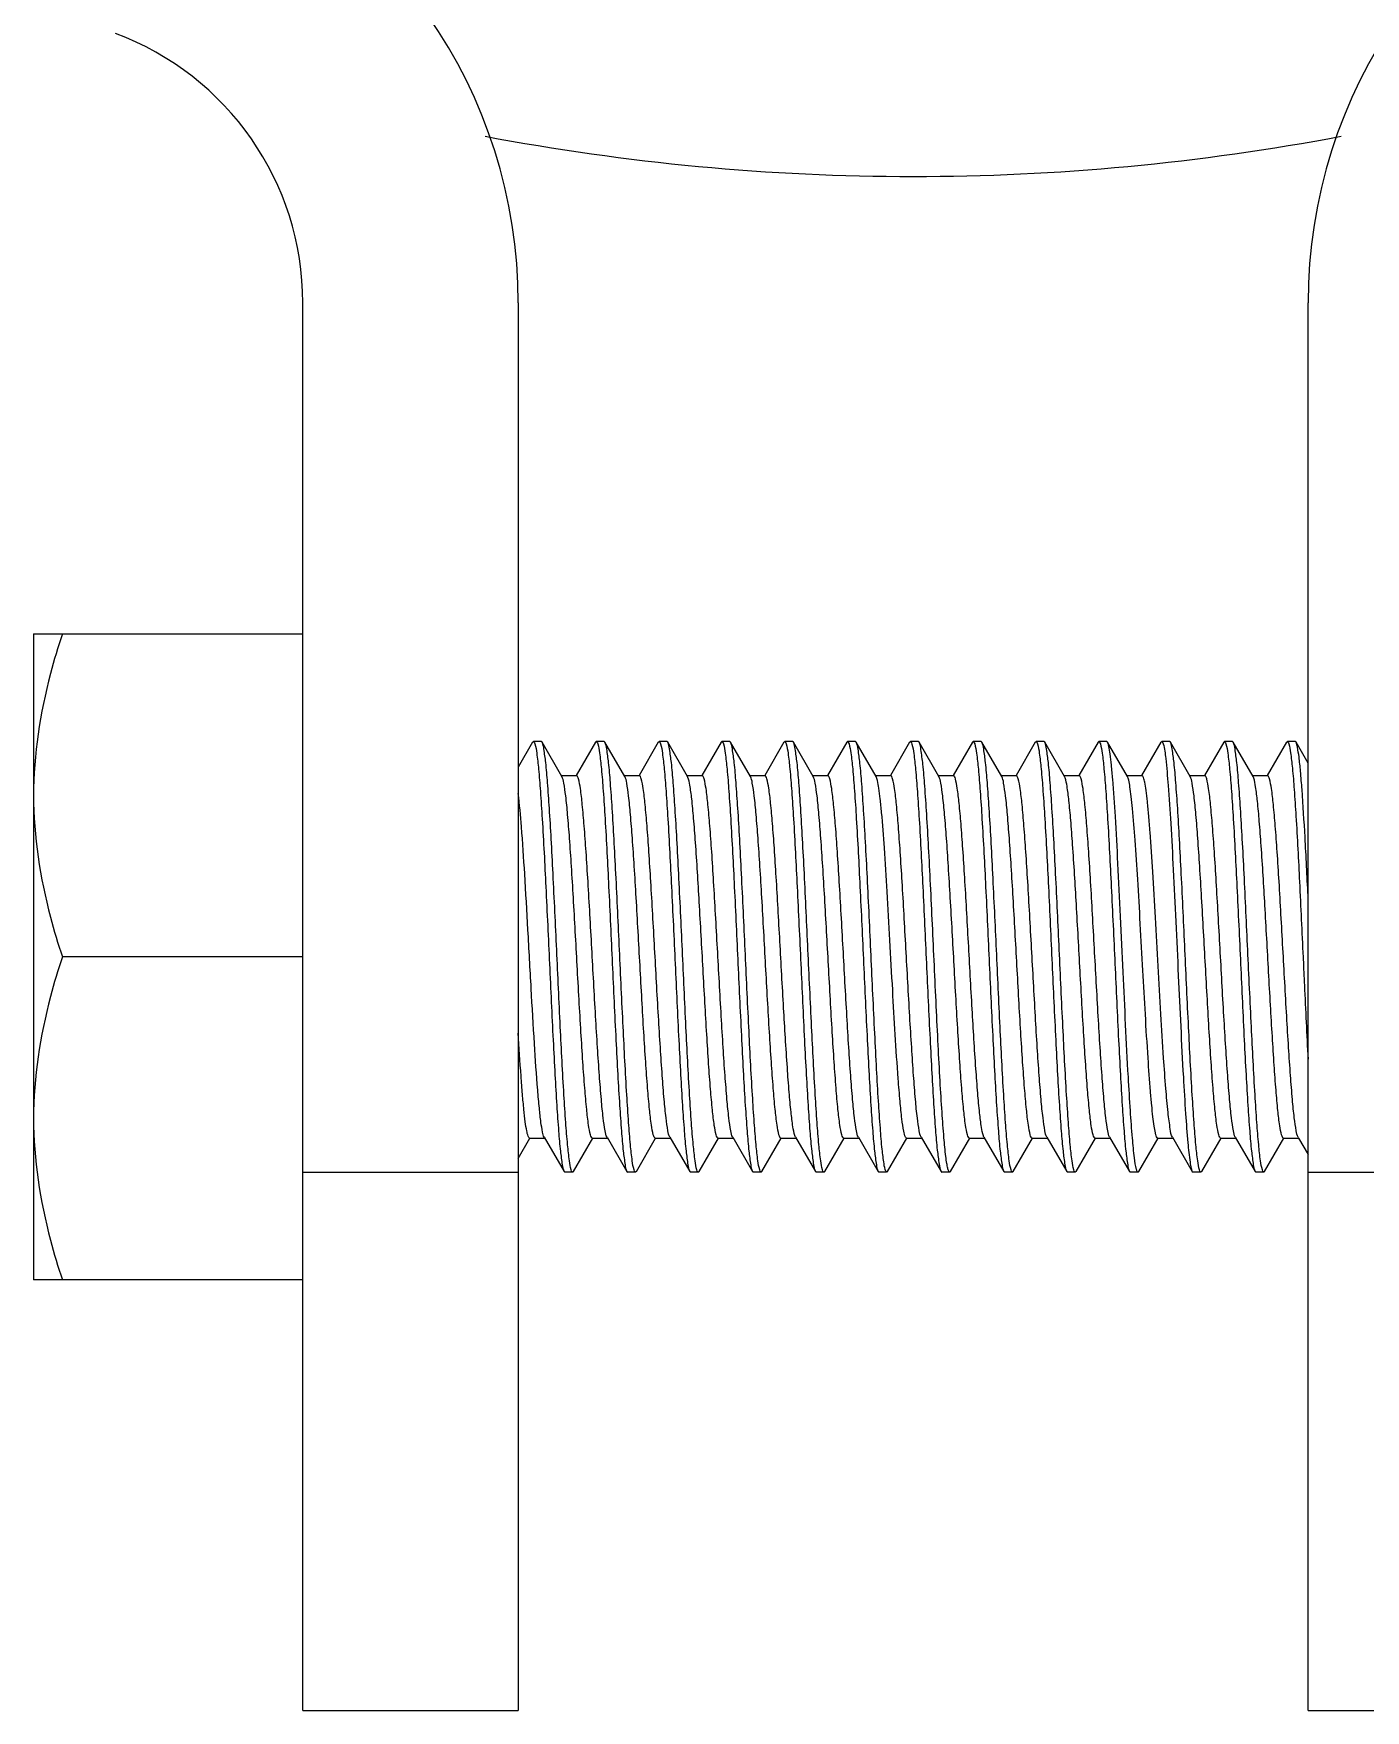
# Model space of a CAD drawing. Extents: x 4995099 to 5303443, y 4627657 to 4889583.
# Drawn here: x 5021117 to 5021656, y 4729378 to 4730057 of the extents above; entities that cross this region are included whole.
import ezdxf

# ---------------------------------------------------------------- set-up
doc = ezdxf.new("R2010")
doc.units = 0
doc.header["$LTSCALE"] = 1000
doc.header["$MEASUREMENT"] = 0
doc.layers.get('0').update_dxf_attribs({"color": 4, "linetype": 'CONTINUOUS'})

msp = doc.modelspace()

# ---------------------------------------------------------------- linework, layer by layer
at = {"linetype": 'Continuous'}
for p, q in [((5021226.28, 4729378.32), (5021226.28, 4729947.94)), ((5021313.4, 4729947.94), (5021313.4, 4729378.32)), ((5021632.84, 4729378.32), (5021632.84, 4729947.94)), ((5021117.38, 4729813.92), (5021226.28, 4729813.92)), ((5021117.38, 4729813.92), (5021117.38, 4729552.56)), ((5021319.23, 4729770.08), (5021313.4, 4729760.01)), ((5021319.23, 4729770.08), (5021319.56, 4729770.36)), ((5021322.74, 4729770.36), (5021319.56, 4729770.36)), ((5021322.74, 4729770.36), (5021319.56, 4729770.36)), ((5021319.56, 4729770.36), (5021319.61, 4729770.36)), ((5021323.06, 4729770.08), (5021322.74, 4729770.36)), ((5021331.08, 4729756.24), (5021323.06, 4729770.08)), ((5021344.64, 4729770.08), (5021336.86, 4729756.65)), ((5021344.64, 4729770.08), (5021344.97, 4729770.36)), ((5021348.15, 4729770.36), (5021344.97, 4729770.36)), ((5021348.15, 4729770.36), (5021344.97, 4729770.36)), ((5021344.97, 4729770.36), (5021345.02, 4729770.36)), ((5021348.47, 4729770.08), (5021348.15, 4729770.36)), ((5021356.49, 4729756.24), (5021348.47, 4729770.08)), ((5021370.05, 4729770.08), (5021362.27, 4729756.65)), ((5021370.05, 4729770.08), (5021370.38, 4729770.36)), ((5021373.56, 4729770.36), (5021370.38, 4729770.36)), ((5021373.56, 4729770.36), (5021370.38, 4729770.36)), ((5021370.38, 4729770.36), (5021370.43, 4729770.36)), ((5021373.88, 4729770.08), (5021373.56, 4729770.36)), ((5021381.9, 4729756.24), (5021373.88, 4729770.08)), ((5021395.46, 4729770.08), (5021387.68, 4729756.65)), ((5021395.46, 4729770.08), (5021395.79, 4729770.36)), ((5021398.97, 4729770.36), (5021395.79, 4729770.36)), ((5021398.97, 4729770.36), (5021395.79, 4729770.36)), ((5021395.79, 4729770.36), (5021395.84, 4729770.36)), ((5021399.29, 4729770.08), (5021398.97, 4729770.36)), ((5021407.31, 4729756.24), (5021399.29, 4729770.08)), ((5021420.87, 4729770.08), (5021413.09, 4729756.65)), ((5021420.87, 4729770.08), (5021421.2, 4729770.36)), ((5021424.38, 4729770.36), (5021421.2, 4729770.36)), ((5021424.38, 4729770.36), (5021421.2, 4729770.36)), ((5021421.2, 4729770.36), (5021421.25, 4729770.36)), ((5021424.7, 4729770.08), (5021424.38, 4729770.36)), ((5021432.72, 4729756.24), (5021424.7, 4729770.08)), ((5021446.28, 4729770.08), (5021438.5, 4729756.65)), ((5021446.28, 4729770.08), (5021446.61, 4729770.36)), ((5021449.79, 4729770.36), (5021446.61, 4729770.36)), ((5021449.79, 4729770.36), (5021446.61, 4729770.36)), ((5021446.61, 4729770.36), (5021446.66, 4729770.36)), ((5021450.11, 4729770.08), (5021449.79, 4729770.36)), ((5021458.13, 4729756.24), (5021450.11, 4729770.08)), ((5021471.69, 4729770.08), (5021463.91, 4729756.65)), ((5021471.69, 4729770.08), (5021472.02, 4729770.36)), ((5021475.2, 4729770.36), (5021472.02, 4729770.36)), ((5021475.2, 4729770.36), (5021472.02, 4729770.36)), ((5021472.02, 4729770.36), (5021472.07, 4729770.36)), ((5021475.52, 4729770.08), (5021475.2, 4729770.36)), ((5021483.54, 4729756.24), (5021475.52, 4729770.08)), ((5021497.1, 4729770.08), (5021489.32, 4729756.65)), ((5021497.1, 4729770.08), (5021497.43, 4729770.36)), ((5021500.61, 4729770.36), (5021497.43, 4729770.36)), ((5021500.61, 4729770.36), (5021497.43, 4729770.36)), ((5021497.43, 4729770.36), (5021497.48, 4729770.36)), ((5021500.93, 4729770.08), (5021500.61, 4729770.36)), ((5021508.95, 4729756.24), (5021500.93, 4729770.08)), ((5021522.51, 4729770.08), (5021514.73, 4729756.65)), ((5021522.51, 4729770.08), (5021522.84, 4729770.36)), ((5021526.02, 4729770.36), (5021522.84, 4729770.36)), ((5021526.02, 4729770.36), (5021522.84, 4729770.36)), ((5021522.84, 4729770.36), (5021522.89, 4729770.36)), ((5021526.34, 4729770.08), (5021526.02, 4729770.36)), ((5021534.36, 4729756.24), (5021526.34, 4729770.08)), ((5021547.92, 4729770.08), (5021540.14, 4729756.65)), ((5021547.92, 4729770.08), (5021548.25, 4729770.36)), ((5021551.43, 4729770.36), (5021548.25, 4729770.36)), ((5021551.43, 4729770.36), (5021548.25, 4729770.36)), ((5021548.25, 4729770.36), (5021548.3, 4729770.36)), ((5021551.75, 4729770.08), (5021551.43, 4729770.36)), ((5021559.77, 4729756.24), (5021551.75, 4729770.08)), ((5021573.33, 4729770.08), (5021565.55, 4729756.65)), ((5021573.33, 4729770.08), (5021573.66, 4729770.36)), ((5021576.84, 4729770.36), (5021573.66, 4729770.36)), ((5021576.84, 4729770.36), (5021573.66, 4729770.36)), ((5021573.66, 4729770.36), (5021573.71, 4729770.36)), ((5021577.16, 4729770.08), (5021576.84, 4729770.36)), ((5021585.18, 4729756.24), (5021577.16, 4729770.08)), ((5021598.74, 4729770.08), (5021590.96, 4729756.65)), ((5021598.74, 4729770.08), (5021599.07, 4729770.36)), ((5021602.25, 4729770.36), (5021599.07, 4729770.36)), ((5021602.25, 4729770.36), (5021599.07, 4729770.36)), ((5021599.07, 4729770.36), (5021599.12, 4729770.36)), ((5021602.57, 4729770.08), (5021602.25, 4729770.36)), ((5021610.59, 4729756.24), (5021602.57, 4729770.08)), ((5021624.15, 4729770.08), (5021616.37, 4729756.65)), ((5021624.15, 4729770.08), (5021624.48, 4729770.36)), ((5021627.66, 4729770.36), (5021624.48, 4729770.36)), ((5021627.66, 4729770.36), (5021624.48, 4729770.36)), ((5021624.48, 4729770.36), (5021624.53, 4729770.36)), ((5021627.98, 4729770.08), (5021627.66, 4729770.36)), ((5021632.84, 4729761.7), (5021627.98, 4729770.08)), ((5021337.01, 4729756.57), (5021330.89, 4729756.57)), ((5021362.42, 4729756.57), (5021356.3, 4729756.57)), ((5021387.83, 4729756.57), (5021381.71, 4729756.57)), ((5021382.06, 4729755.9), (5021381.9, 4729756.24)), ((5021413.24, 4729756.57), (5021407.12, 4729756.57)), ((5021438.65, 4729756.57), (5021432.53, 4729756.57)), ((5021464.06, 4729756.57), (5021457.94, 4729756.57)), ((5021489.47, 4729756.57), (5021483.35, 4729756.57)), ((5021514.88, 4729756.57), (5021508.76, 4729756.57)), ((5021540.29, 4729756.57), (5021534.17, 4729756.57)), ((5021534.61, 4729755.68), (5021534.36, 4729756.24)), ((5021565.7, 4729756.57), (5021559.58, 4729756.57)), ((5021591.11, 4729756.57), (5021584.99, 4729756.57)), ((5021616.52, 4729756.57), (5021610.4, 4729756.57)), ((5021226.28, 4729683.24), (5021129.05, 4729683.24)), ((5021630.84, 4729683.15), (5021630.88, 4729682.24)), ((5021313.4, 4729601.65), (5021318.14, 4729609.83)), ((5021317.99, 4729609.92), (5021324.11, 4729609.92)), ((5021323.91, 4729610.25), (5021331.94, 4729596.4)), ((5021335.76, 4729596.4), (5021343.55, 4729609.83)), ((5021343.4, 4729609.92), (5021349.52, 4729609.92)), ((5021349.32, 4729610.25), (5021357.35, 4729596.4)), ((5021361.17, 4729596.4), (5021368.96, 4729609.83)), ((5021368.81, 4729609.92), (5021374.93, 4729609.92)), ((5021374.73, 4729610.25), (5021382.76, 4729596.4)), ((5021386.58, 4729596.4), (5021394.37, 4729609.83)), ((5021394.22, 4729609.92), (5021400.34, 4729609.92)), ((5021400.14, 4729610.25), (5021408.17, 4729596.4)), ((5021411.99, 4729596.4), (5021419.78, 4729609.83)), ((5021419.63, 4729609.92), (5021425.75, 4729609.92)), ((5021425.55, 4729610.25), (5021433.58, 4729596.4)), ((5021437.4, 4729596.4), (5021445.19, 4729609.83)), ((5021445.04, 4729609.92), (5021451.16, 4729609.92)), ((5021450.96, 4729610.25), (5021458.99, 4729596.4)), ((5021462.81, 4729596.4), (5021470.6, 4729609.83)), ((5021470.45, 4729609.92), (5021470.07, 4729610.25)), ((5021470.45, 4729609.92), (5021476.57, 4729609.92)), ((5021476.38, 4729610.25), (5021484.4, 4729596.4)), ((5021488.22, 4729596.4), (5021496.01, 4729609.83)), ((5021495.86, 4729609.92), (5021501.98, 4729609.92)), ((5021501.78, 4729610.25), (5021509.81, 4729596.4)), ((5021513.63, 4729596.4), (5021521.42, 4729609.83)), ((5021521.27, 4729609.92), (5021527.39, 4729609.92)), ((5021527.19, 4729610.25), (5021535.22, 4729596.4)), ((5021539.04, 4729596.4), (5021546.83, 4729609.83)), ((5021546.68, 4729609.92), (5021552.8, 4729609.92)), ((5021552.6, 4729610.25), (5021560.63, 4729596.4)), ((5021564.45, 4729596.4), (5021572.24, 4729609.83)), ((5021572.09, 4729609.92), (5021578.21, 4729609.92)), ((5021578.01, 4729610.25), (5021586.04, 4729596.4)), ((5021589.86, 4729596.4), (5021597.65, 4729609.83)), ((5021597.5, 4729609.92), (5021603.62, 4729609.92)), ((5021603.42, 4729610.25), (5021611.45, 4729596.4)), ((5021615.27, 4729596.4), (5021623.06, 4729609.83)), ((5021622.91, 4729609.92), (5021629.03, 4729609.92)), ((5021628.83, 4729610.25), (5021629.03, 4729609.92)), ((5021629.03, 4729609.92), (5021632.84, 4729603.35)), ((5021226.28, 4729596.12), (5021313.4, 4729596.12)), ((5021331.94, 4729596.4), (5021332.26, 4729596.12)), ((5021335.44, 4729596.12), (5021332.26, 4729596.12)), ((5021335.44, 4729596.12), (5021332.26, 4729596.12)), ((5021335.44, 4729596.12), (5021335.39, 4729596.13)), ((5021335.76, 4729596.4), (5021335.44, 4729596.12)), ((5021357.35, 4729596.4), (5021357.67, 4729596.12)), ((5021360.85, 4729596.12), (5021357.67, 4729596.12)), ((5021360.85, 4729596.12), (5021357.67, 4729596.12)), ((5021360.85, 4729596.12), (5021360.8, 4729596.13)), ((5021361.17, 4729596.4), (5021360.85, 4729596.12)), ((5021382.76, 4729596.4), (5021383.08, 4729596.12)), ((5021386.26, 4729596.12), (5021383.08, 4729596.12)), ((5021386.26, 4729596.12), (5021383.08, 4729596.12)), ((5021386.26, 4729596.12), (5021386.21, 4729596.13)), ((5021386.58, 4729596.4), (5021386.26, 4729596.12)), ((5021408.17, 4729596.4), (5021408.49, 4729596.12)), ((5021411.67, 4729596.12), (5021408.49, 4729596.12)), ((5021411.67, 4729596.12), (5021408.49, 4729596.12)), ((5021411.67, 4729596.12), (5021411.62, 4729596.13)), ((5021411.99, 4729596.4), (5021411.67, 4729596.12)), ((5021433.58, 4729596.4), (5021433.9, 4729596.12)), ((5021437.08, 4729596.12), (5021433.9, 4729596.12)), ((5021437.08, 4729596.12), (5021433.9, 4729596.12)), ((5021437.08, 4729596.12), (5021437.03, 4729596.13)), ((5021437.4, 4729596.4), (5021437.08, 4729596.12)), ((5021458.99, 4729596.4), (5021459.31, 4729596.12)), ((5021462.11, 4729596.12), (5021459.31, 4729596.12)), ((5021462.11, 4729596.12), (5021459.31, 4729596.12)), ((5021462.3, 4729596.22), (5021462.11, 4729596.51)), ((5021462.81, 4729596.4), (5021462.49, 4729596.12)), ((5021484.34, 4729596.51), (5021484.4, 4729596.4)), ((5021484.4, 4729596.4), (5021484.53, 4729596.22)), ((5021487.9, 4729596.12), (5021484.72, 4729596.12)), ((5021488.22, 4729596.4), (5021487.9, 4729596.12)), ((5021509.81, 4729596.4), (5021510.13, 4729596.12)), ((5021513.31, 4729596.12), (5021510.13, 4729596.12)), ((5021513.31, 4729596.12), (5021510.13, 4729596.12)), ((5021513.31, 4729596.12), (5021513.26, 4729596.13)), ((5021513.63, 4729596.4), (5021513.31, 4729596.12)), ((5021535.22, 4729596.4), (5021535.54, 4729596.12)), ((5021538.72, 4729596.12), (5021535.54, 4729596.12)), ((5021538.72, 4729596.12), (5021535.54, 4729596.12)), ((5021538.72, 4729596.12), (5021538.67, 4729596.13)), ((5021539.04, 4729596.4), (5021538.72, 4729596.12)), ((5021560.63, 4729596.4), (5021560.95, 4729596.12)), ((5021564.13, 4729596.12), (5021560.95, 4729596.12)), ((5021564.13, 4729596.12), (5021560.95, 4729596.12)), ((5021564.45, 4729596.4), (5021564.13, 4729596.12)), ((5021586.04, 4729596.4), (5021586.36, 4729596.12)), ((5021589.54, 4729596.12), (5021586.36, 4729596.12)), ((5021589.54, 4729596.12), (5021586.36, 4729596.12)), ((5021589.54, 4729596.12), (5021589.49, 4729596.13)), ((5021589.86, 4729596.4), (5021589.54, 4729596.12)), ((5021611.45, 4729596.4), (5021611.77, 4729596.12)), ((5021614.95, 4729596.12), (5021611.77, 4729596.12)), ((5021614.95, 4729596.12), (5021611.77, 4729596.12)), ((5021614.95, 4729596.12), (5021614.9, 4729596.13)), ((5021615.27, 4729596.4), (5021614.95, 4729596.12)), ((5021632.84, 4729596.12), (5021719.96, 4729596.12)), ((5021226.28, 4729552.56), (5021117.38, 4729552.56)), ((5021226.28, 4729378.32), (5021313.4, 4729378.32)), ((5021632.84, 4729378.32), (5021719.96, 4729378.32))]:
    msp.add_line(p, q, dxfattribs=at)
for centre, radius, start, end in [((5021110.12, 4729947.94), 203.28, 0, 69.68249), ((5021836.12, 4729947.94), 203.28, 110.31751, 180), ((5021110.12, 4729947.94), 116.16, 0, 69.68249), ((5021473.12, 4730928.33), 929.28, 259.26191, 280.73809)]:
    msp.add_arc(centre, radius, start, end, dxfattribs=at)
for points, knots in [([(5021129.05, 4729813.92), (5021127.28, 4729808.62), (5021120.83, 4729787.42), (5021117.38, 4729765.17), (5021117.38, 4729748.58)], [0, 0, 0, 0, 0.251892, 1, 1, 1, 1]), ([(5021319.61, 4729770.36), (5021319.66, 4729770.34), (5021319.96, 4729770.11), (5021320.05, 4729769.73), (5021320.15, 4729769.44)], [0, 0, 0, 0, 0.146246, 1, 1, 1, 1]), ([(5021320.15, 4729769.44), (5021320.53, 4729768.23), (5021321.03, 4729764.82), (5021321.75, 4729758.44), (5021322.43, 4729749.55), (5021323.46, 4729733.67), (5021324.65, 4729710.37), (5021326.04, 4729680.51), (5021327.22, 4729655.15), (5021328.21, 4729636.06), (5021328.92, 4729623.77), (5021329.66, 4729613.47), (5021330.3, 4729605.42), (5021331.07, 4729600.05), (5021331.47, 4729597.21), (5021331.94, 4729596.4)], [0, 0, 0, 0, 0.021868, 0.059293, 0.111148, 0.175758, 0.334416, 0.514504, 0.692433, 0.773207, 0.844889, 0.905123, 0.951944, 0.983855, 1, 1, 1, 1]), ([(5021334.85, 4729597.05), (5021334.46, 4729598.26), (5021333.96, 4729601.68), (5021333.25, 4729608.06), (5021332.56, 4729616.95), (5021331.53, 4729632.83), (5021330.34, 4729656.14), (5021328.96, 4729685.99), (5021327.78, 4729711.35), (5021326.79, 4729730.43), (5021326.07, 4729742.72), (5021325.34, 4729753.02), (5021324.7, 4729761.06), (5021323.93, 4729766.43), (5021323.53, 4729769.27), (5021323.06, 4729770.08)], [0, 0, 0, 0, 0.021893, 0.059337, 0.111209, 0.175831, 0.334488, 0.514558, 0.692467, 0.773229, 0.8449, 0.905129, 0.951948, 0.983856, 1, 1, 1, 1]), ([(5021345.02, 4729770.36), (5021345.07, 4729770.34), (5021345.36, 4729770.12), (5021345.46, 4729769.75), (5021345.55, 4729769.47)], [0, 0, 0, 0, 0.147522, 1, 1, 1, 1]), ([(5021345.55, 4729769.47), (5021345.94, 4729768.27), (5021346.43, 4729764.88), (5021347.15, 4729758.52), (5021347.84, 4729749.66), (5021348.87, 4729733.79), (5021350.06, 4729710.48), (5021351.44, 4729680.61), (5021352.62, 4729655.22), (5021353.62, 4729636.12), (5021354.33, 4729623.81), (5021355.06, 4729613.5), (5021355.71, 4729605.44), (5021356.48, 4729600.06), (5021356.88, 4729597.21), (5021357.35, 4729596.4)], [0, 0, 0, 0, 0.02168, 0.058952, 0.110694, 0.175227, 0.333837, 0.514005, 0.692077, 0.772934, 0.8447, 0.905011, 0.95189, 0.983838, 1, 1, 1, 1]), ([(5021360.26, 4729597.05), (5021359.88, 4729598.26), (5021359.38, 4729601.67), (5021358.66, 4729608.05), (5021357.98, 4729616.93), (5021356.95, 4729632.82), (5021355.76, 4729656.12), (5021354.37, 4729685.98), (5021353.19, 4729711.34), (5021352.2, 4729730.42), (5021351.48, 4729742.71), (5021350.75, 4729753.01), (5021350.11, 4729761.06), (5021349.34, 4729766.43), (5021348.94, 4729769.27), (5021348.47, 4729770.08)], [0, 0, 0, 0, 0.021869, 0.059298, 0.111159, 0.175773, 0.334425, 0.514513, 0.692436, 0.773203, 0.844885, 0.905123, 0.951945, 0.983855, 1, 1, 1, 1]), ([(5021370.43, 4729770.36), (5021370.48, 4729770.34), (5021370.78, 4729770.11), (5021370.88, 4729769.73), (5021370.97, 4729769.44)], [0, 0, 0, 0, 0.146192, 1, 1, 1, 1]), ([(5021370.97, 4729769.44), (5021371.35, 4729768.23), (5021371.85, 4729764.81), (5021372.57, 4729758.43), (5021373.25, 4729749.55), (5021374.28, 4729733.67), (5021375.47, 4729710.36), (5021376.86, 4729680.5), (5021378.04, 4729655.15), (5021379.03, 4729636.06), (5021379.74, 4729623.77), (5021380.48, 4729613.47), (5021381.12, 4729605.42), (5021381.89, 4729600.05), (5021382.29, 4729597.21), (5021382.76, 4729596.4)], [0, 0, 0, 0, 0.021875, 0.059308, 0.111172, 0.175789, 0.334441, 0.514524, 0.692444, 0.773209, 0.844888, 0.905124, 0.951946, 0.983855, 1, 1, 1, 1]), ([(5021385.68, 4729597.02), (5021385.29, 4729598.22), (5021384.79, 4729601.62), (5021384.08, 4729607.97), (5021383.39, 4729616.84), (5021382.36, 4729632.71), (5021381.17, 4729656.02), (5021379.79, 4729685.89), (5021378.61, 4729711.27), (5021377.61, 4729730.37), (5021376.9, 4729742.68), (5021376.17, 4729752.99), (5021375.52, 4729761.05), (5021374.75, 4729766.43), (5021374.35, 4729769.27), (5021373.88, 4729770.08)], [0, 0, 0, 0, 0.021696, 0.058981, 0.110733, 0.175273, 0.333889, 0.51405, 0.692109, 0.772959, 0.844718, 0.905021, 0.951895, 0.98384, 1, 1, 1, 1]), ([(5021395.84, 4729770.36), (5021395.89, 4729770.34), (5021396.19, 4729770.11), (5021396.29, 4729769.73), (5021396.38, 4729769.43)], [0, 0, 0, 0, 0.146067, 1, 1, 1, 1]), ([(5021396.38, 4729769.43), (5021396.77, 4729768.23), (5021397.26, 4729764.81), (5021397.98, 4729758.43), (5021398.66, 4729749.54), (5021399.69, 4729733.66), (5021400.88, 4729710.35), (5021402.27, 4729680.5), (5021403.45, 4729655.14), (5021404.44, 4729636.06), (5021405.15, 4729623.77), (5021405.89, 4729613.47), (5021406.53, 4729605.42), (5021407.3, 4729600.05), (5021407.7, 4729597.21), (5021408.17, 4729596.4)], [0, 0, 0, 0, 0.021894, 0.059339, 0.111212, 0.175833, 0.334492, 0.514561, 0.69247, 0.773231, 0.844902, 0.905131, 0.951948, 0.983856, 1, 1, 1, 1]), ([(5021411.08, 4729597.05), (5021410.69, 4729598.26), (5021410.2, 4729601.67), (5021409.48, 4729608.05), (5021408.8, 4729616.93), (5021407.77, 4729632.82), (5021406.58, 4729656.12), (5021405.19, 4729685.98), (5021404.01, 4729711.34), (5021403.02, 4729730.42), (5021402.3, 4729742.71), (5021401.57, 4729753.01), (5021400.93, 4729761.06), (5021400.16, 4729766.43), (5021399.76, 4729769.27), (5021399.29, 4729770.08)], [0, 0, 0, 0, 0.021872, 0.059299, 0.111157, 0.175768, 0.334426, 0.51451, 0.692437, 0.773209, 0.84489, 0.905124, 0.951944, 0.983855, 1, 1, 1, 1]), ([(5021421.25, 4729770.36), (5021421.3, 4729770.34), (5021421.6, 4729770.12), (5021421.69, 4729769.74), (5021421.79, 4729769.44)], [0, 0, 0, 0, 0.14652, 1, 1, 1, 1]), ([(5021421.79, 4729769.44), (5021422.17, 4729768.24), (5021422.67, 4729764.83), (5021423.38, 4729758.46), (5021424.07, 4729749.58), (5021425.1, 4729733.7), (5021426.29, 4729710.39), (5021427.68, 4729680.53), (5021428.86, 4729655.16), (5021429.85, 4729636.07), (5021430.56, 4729623.78), (5021431.29, 4729613.48), (5021431.94, 4729605.43), (5021432.71, 4729600.05), (5021433.11, 4729597.21), (5021433.58, 4729596.4)], [0, 0, 0, 0, 0.021827, 0.05922, 0.111051, 0.175644, 0.334293, 0.514399, 0.692358, 0.77315, 0.84485, 0.9051, 0.951933, 0.983851, 1, 1, 1, 1]), ([(5021436.49, 4729597.05), (5021436.1, 4729598.26), (5021435.6, 4729601.68), (5021434.89, 4729608.06), (5021434.2, 4729616.94), (5021433.17, 4729632.83), (5021431.98, 4729656.13), (5021430.6, 4729685.99), (5021429.42, 4729711.34), (5021428.43, 4729730.43), (5021427.71, 4729742.72), (5021426.98, 4729753.02), (5021426.34, 4729761.06), (5021425.57, 4729766.43), (5021425.17, 4729769.27), (5021424.7, 4729770.08)], [0, 0, 0, 0, 0.021888, 0.05933, 0.1112, 0.17582, 0.334476, 0.514549, 0.692461, 0.773223, 0.844896, 0.905127, 0.951947, 0.983856, 1, 1, 1, 1]), ([(5021446.66, 4729770.36), (5021446.71, 4729770.34), (5021447, 4729770.12), (5021447.1, 4729769.75), (5021447.19, 4729769.46)], [0, 0, 0, 0, 0.147302, 1, 1, 1, 1]), ([(5021447.19, 4729769.46), (5021447.58, 4729768.27), (5021448.08, 4729764.87), (5021448.79, 4729758.51), (5021449.48, 4729749.64), (5021450.51, 4729733.77), (5021451.7, 4729710.46), (5021453.08, 4729680.59), (5021454.26, 4729655.21), (5021455.26, 4729636.11), (5021455.97, 4729623.81), (5021456.7, 4729613.49), (5021457.35, 4729605.43), (5021458.12, 4729600.06), (5021458.52, 4729597.21), (5021458.99, 4729596.4)], [0, 0, 0, 0, 0.021712, 0.059011, 0.110774, 0.175321, 0.333937, 0.514091, 0.692138, 0.77298, 0.844732, 0.90503, 0.9519, 0.983841, 1, 1, 1, 1]), ([(5021462.11, 4729596.51), (5021461.65, 4729597.44), (5021461.22, 4729600.48), (5021460.45, 4729606.25), (5021459.78, 4729614.73), (5021459.04, 4729625.52), (5021458.32, 4729638.29), (5021457.31, 4729657.96), (5021456.11, 4729683.84), (5021454.91, 4729709.68), (5021453.9, 4729729.24), (5021453.18, 4729741.88), (5021452.43, 4729752.5), (5021451.78, 4729760.79), (5021450.99, 4729766.33), (5021450.59, 4729769.25), (5021450.11, 4729770.08)], [0, 0, 0, 0, 0.017781, 0.051792, 0.101046, 0.163901, 0.238227, 0.321493, 0.50325, 0.684515, 0.767186, 0.840711, 0.902583, 0.950706, 0.983484, 1, 1, 1, 1]), ([(5021472.07, 4729770.36), (5021472.12, 4729770.34), (5021472.45, 4729770.08), (5021472.54, 4729769.67), (5021472.64, 4729769.34)], [0, 0, 0, 0, 0.142412, 1, 1, 1, 1]), ([(5021472.64, 4729769.34), (5021473.01, 4729768.11), (5021473.52, 4729764.66), (5021474.22, 4729758.25), (5021474.91, 4729749.38), (5021475.93, 4729733.58), (5021477.11, 4729710.44), (5021478.48, 4729680.79), (5021479.66, 4729655.6), (5021480.64, 4729636.6), (5021481.35, 4729624.32), (5021482.07, 4729613.98), (5021482.73, 4729605.86), (5021483.47, 4729600.32), (5021483.9, 4729597.41), (5021484.34, 4729596.51)], [0, 0, 0, 0, 0.022323, 0.059966, 0.111809, 0.176196, 0.333935, 0.512859, 0.689876, 0.770433, 0.84213, 0.902644, 0.950025, 0.982776, 1, 1, 1, 1]), ([(5021487.9, 4729596.12), (5021487.72, 4729596.12), (5021487.35, 4729596.79), (5021487.06, 4729597.91), (5021486.67, 4729599.95), (5021486.13, 4729604.04), (5021485.47, 4729610.98), (5021484.73, 4729621.17), (5021483.98, 4729633.65), (5021483.23, 4729647.93), (5021482.47, 4729663.5), (5021481.71, 4729679.79), (5021480.95, 4729696.21), (5021480.19, 4729712.15), (5021479.43, 4729727.04), (5021478.68, 4729740.33), (5021477.92, 4729751.53), (5021477.25, 4729760.29), (5021476.43, 4729766.13), (5021476.02, 4729769.21), (5021475.52, 4729770.08)], [0, 0, 0, 0, 0.003179, 0.010349, 0.021865, 0.037693, 0.081777, 0.141086, 0.21349, 0.29637, 0.38671, 0.481216, 0.576446, 0.66894, 0.755331, 0.832471, 0.897559, 0.948248, 0.982744, 1, 1, 1, 1]), ([(5021497.48, 4729770.36), (5021497.53, 4729770.34), (5021497.83, 4729770.11), (5021497.93, 4729769.73), (5021498.02, 4729769.43)], [0, 0, 0, 0, 0.146004, 1, 1, 1, 1]), ([(5021498.02, 4729769.43), (5021498.41, 4729768.22), (5021498.91, 4729764.8), (5021499.62, 4729758.42), (5021500.31, 4729749.53), (5021501.33, 4729733.65), (5021502.53, 4729710.35), (5021503.91, 4729680.49), (5021505.09, 4729655.14), (5021506.08, 4729636.05), (5021506.8, 4729623.77), (5021507.53, 4729613.47), (5021508.17, 4729605.42), (5021508.94, 4729600.05), (5021509.34, 4729597.21), (5021509.81, 4729596.4)], [0, 0, 0, 0, 0.021904, 0.059356, 0.111234, 0.175859, 0.334521, 0.514585, 0.692487, 0.773246, 0.844913, 0.905138, 0.951952, 0.983857, 1, 1, 1, 1]), ([(5021512.72, 4729597.05), (5021512.33, 4729598.26), (5021511.83, 4729601.68), (5021511.12, 4729608.06), (5021510.43, 4729616.94), (5021509.4, 4729632.83), (5021508.21, 4729656.13), (5021506.83, 4729685.99), (5021505.65, 4729711.34), (5021504.66, 4729730.43), (5021503.94, 4729742.72), (5021503.21, 4729753.02), (5021502.57, 4729761.06), (5021501.8, 4729766.43), (5021501.4, 4729769.27), (5021500.93, 4729770.08)], [0, 0, 0, 0, 0.021888, 0.059328, 0.111196, 0.175814, 0.334474, 0.514547, 0.692462, 0.773228, 0.844902, 0.905131, 0.951948, 0.983856, 1, 1, 1, 1]), ([(5021522.89, 4729770.36), (5021522.94, 4729770.34), (5021523.24, 4729770.12), (5021523.33, 4729769.74), (5021523.43, 4729769.45)], [0, 0, 0, 0, 0.146788, 1, 1, 1, 1]), ([(5021523.43, 4729769.45), (5021523.81, 4729768.25), (5021524.31, 4729764.84), (5021525.02, 4729758.47), (5021525.71, 4729749.6), (5021526.74, 4729733.72), (5021527.93, 4729710.41), (5021529.32, 4729680.55), (5021530.49, 4729655.18), (5021531.49, 4729636.09), (5021532.2, 4729623.79), (5021532.93, 4729613.48), (5021533.58, 4729605.43), (5021534.35, 4729600.06), (5021534.75, 4729597.21), (5021535.22, 4729596.4)], [0, 0, 0, 0, 0.021788, 0.059148, 0.110955, 0.175533, 0.334174, 0.514296, 0.692285, 0.773094, 0.844811, 0.905077, 0.951921, 0.983848, 1, 1, 1, 1]), ([(5021538.13, 4729597.05), (5021537.74, 4729598.26), (5021537.25, 4729601.67), (5021536.53, 4729608.05), (5021535.85, 4729616.94), (5021534.82, 4729632.82), (5021533.62, 4729656.13), (5021532.24, 4729685.98), (5021531.06, 4729711.34), (5021530.07, 4729730.43), (5021529.35, 4729742.71), (5021528.62, 4729753.01), (5021527.98, 4729761.06), (5021527.21, 4729766.43), (5021526.81, 4729769.27), (5021526.34, 4729770.08)], [0, 0, 0, 0, 0.021877, 0.059311, 0.111175, 0.175792, 0.334445, 0.514524, 0.692444, 0.773209, 0.844887, 0.905122, 0.951945, 0.983855, 1, 1, 1, 1]), ([(5021548.3, 4729770.36), (5021548.35, 4729770.34), (5021548.65, 4729770.12), (5021548.74, 4729769.74), (5021548.84, 4729769.45)], [0, 0, 0, 0, 0.146706, 1, 1, 1, 1]), ([(5021548.84, 4729769.45), (5021549.22, 4729768.25), (5021549.72, 4729764.84), (5021550.43, 4729758.47), (5021551.12, 4729749.59), (5021552.15, 4729733.71), (5021553.34, 4729710.41), (5021554.73, 4729680.54), (5021555.91, 4729655.18), (5021556.9, 4729636.08), (5021557.61, 4729623.79), (5021558.34, 4729613.48), (5021558.99, 4729605.43), (5021559.76, 4729600.05), (5021560.16, 4729597.21), (5021560.63, 4729596.4)], [0, 0, 0, 0, 0.0218, 0.059172, 0.110989, 0.175574, 0.334211, 0.514328, 0.692305, 0.773106, 0.844818, 0.905082, 0.951925, 0.983849, 1, 1, 1, 1]), ([(5021560.17, 4729634.62), (5021559.38, 4729648.75), (5021558.37, 4729670.41), (5021557.04, 4729699.24), (5021556.03, 4729720.23), (5021555.02, 4729738.73), (5021554.15, 4729752.01), (5021553.39, 4729760.45), (5021552.9, 4729764.92), (5021552.39, 4729767.97), (5021552.04, 4729769.59), (5021551.75, 4729770.08)], [0, 0, 0, 0, 0.31261, 0.479025, 0.637331, 0.776893, 0.888349, 0.931124, 0.964281, 0.987309, 1, 1, 1, 1]), ([(5021573.71, 4729770.36), (5021573.76, 4729770.34), (5021574.06, 4729770.12), (5021574.15, 4729769.74), (5021574.25, 4729769.45)], [0, 0, 0, 0, 0.14666, 1, 1, 1, 1]), ([(5021574.25, 4729769.45), (5021574.85, 4729767.56), (5021575.45, 4729761.88), (5021576.48, 4729751.18), (5021577.39, 4729736.13), (5021578.39, 4729717.77), (5021579.37, 4729697.21), (5021580.66, 4729669.25), (5021581.64, 4729648.28), (5021582.41, 4729634.62)], [0, 0, 0, 0, 0.04411, 0.125541, 0.239358, 0.37843, 0.533993, 0.696234, 1, 1, 1, 1]), ([(5021588.96, 4729597.03), (5021588.57, 4729598.23), (5021588.07, 4729601.64), (5021587.36, 4729608), (5021586.67, 4729616.88), (5021585.64, 4729632.75), (5021584.45, 4729656.06), (5021583.06, 4729685.93), (5021581.88, 4729711.3), (5021580.89, 4729730.4), (5021580.18, 4729742.69), (5021579.45, 4729753), (5021578.8, 4729761.06), (5021578.03, 4729766.43), (5021577.63, 4729769.27), (5021577.16, 4729770.08)], [0, 0, 0, 0, 0.02177, 0.059115, 0.110912, 0.175482, 0.334119, 0.514249, 0.692251, 0.773068, 0.844793, 0.905066, 0.951916, 0.983846, 1, 1, 1, 1]), ([(5021599.12, 4729770.36), (5021599.17, 4729770.34), (5021599.47, 4729770.11), (5021599.57, 4729769.73), (5021599.66, 4729769.43)], [0, 0, 0, 0, 0.146034, 1, 1, 1, 1]), ([(5021599.66, 4729769.43), (5021600.05, 4729768.22), (5021600.54, 4729764.81), (5021601.26, 4729758.42), (5021601.94, 4729749.54), (5021602.97, 4729733.65), (5021604.17, 4729710.35), (5021605.55, 4729680.49), (5021606.73, 4729655.14), (5021607.72, 4729636.06), (5021608.43, 4729623.77), (5021609.17, 4729613.47), (5021609.81, 4729605.42), (5021610.58, 4729600.05), (5021610.98, 4729597.21), (5021611.45, 4729596.4)], [0, 0, 0, 0, 0.021899, 0.059349, 0.111223, 0.175847, 0.334508, 0.514576, 0.692482, 0.773242, 0.844912, 0.905137, 0.951951, 0.983857, 1, 1, 1, 1]), ([(5021614.36, 4729597.06), (5021613.97, 4729598.26), (5021613.47, 4729601.68), (5021612.76, 4729608.07), (5021612.07, 4729616.96), (5021611.04, 4729632.84), (5021609.85, 4729656.15), (5021608.47, 4729686), (5021607.29, 4729711.35), (5021606.3, 4729730.43), (5021605.58, 4729742.72), (5021604.85, 4729753.02), (5021604.21, 4729761.06), (5021603.44, 4729766.43), (5021603.04, 4729769.27), (5021602.57, 4729770.08)], [0, 0, 0, 0, 0.02191, 0.059368, 0.111249, 0.175876, 0.33454, 0.514602, 0.692499, 0.773255, 0.84492, 0.905142, 0.951954, 0.983858, 1, 1, 1, 1]), ([(5021624.53, 4729770.36), (5021624.58, 4729770.34), (5021624.88, 4729770.12), (5021624.97, 4729769.74), (5021625.06, 4729769.45)], [0, 0, 0, 0, 0.147008, 1, 1, 1, 1]), ([(5021625.06, 4729769.45), (5021625.44, 4729768.29), (5021625.93, 4729765), (5021626.63, 4729758.85), (5021627.3, 4729750.28), (5021628.31, 4729734.94), (5021629.48, 4729712.32), (5021630.36, 4729693.3), (5021630.84, 4729683.15)], [0, 0, 0, 0, 0.042374, 0.114709, 0.214932, 0.339935, 0.647912, 1, 1, 1, 1]), ([(5021632.84, 4729708.15), (5021632.45, 4729716.01), (5021631.73, 4729730.28), (5021630.74, 4729747.03), (5021629.87, 4729757.83), (5021629.32, 4729763.56), (5021628.71, 4729767.43), (5021628.33, 4729769.47), (5021627.98, 4729770.08)], [0, 0, 0, 0, 0.379459, 0.689334, 0.809279, 0.902185, 0.96608, 1, 1, 1, 1]), ([(5021343.4, 4729609.92), (5021343.23, 4729609.92), (5021342.86, 4729610.44), (5021342.36, 4729612.12), (5021341.69, 4729616.01), (5021340.99, 4729622.27), (5021340.25, 4729630.81), (5021339.5, 4729641.22), (5021338.75, 4729653.15), (5021338, 4729666.16), (5021336.99, 4729684.31), (5021336.01, 4729702.3), (5021334.97, 4729719.46), (5021334.23, 4729730.69), (5021333.47, 4729740.18), (5021332.78, 4729747.67), (5021332.01, 4729752.75), (5021331.54, 4729755.44), (5021331.08, 4729756.24)], [0, 0, 0, 0, 0.003456, 0.010692, 0.037889, 0.081613, 0.140407, 0.212192, 0.2944, 0.384075, 0.47799, 0.664972, 0.751304, 0.828651, 0.894236, 0.945722, 0.981321, 1, 1, 1, 1]), ([(5021349.32, 4729610.25), (5021348.87, 4729611.04), (5021348.4, 4729613.74), (5021347.63, 4729618.82), (5021346.94, 4729626.3), (5021346.18, 4729635.8), (5021345.43, 4729647.02), (5021344.4, 4729664.19), (5021343.42, 4729682.18), (5021342.41, 4729700.32), (5021341.66, 4729713.34), (5021340.9, 4729725.27), (5021340.16, 4729735.67), (5021339.42, 4729744.21), (5021338.72, 4729750.48), (5021338.05, 4729754.37), (5021337.55, 4729756.05), (5021337.17, 4729756.57), (5021337.01, 4729756.57)], [0, 0, 0, 0, 0.01868, 0.054278, 0.105764, 0.171348, 0.248694, 0.335026, 0.52201, 0.615925, 0.705601, 0.787808, 0.859593, 0.918386, 0.962109, 0.989306, 0.996546, 1, 1, 1, 1]), ([(5021368.81, 4729609.92), (5021368.64, 4729609.92), (5021368.27, 4729610.44), (5021367.77, 4729612.12), (5021367.1, 4729616.01), (5021366.4, 4729622.27), (5021365.66, 4729630.81), (5021364.91, 4729641.22), (5021364.16, 4729653.15), (5021363.41, 4729666.16), (5021362.4, 4729684.31), (5021361.42, 4729702.3), (5021360.38, 4729719.46), (5021359.64, 4729730.69), (5021358.88, 4729740.18), (5021358.19, 4729747.67), (5021357.42, 4729752.75), (5021356.95, 4729755.44), (5021356.49, 4729756.24)], [0, 0, 0, 0, 0.003455, 0.010693, 0.037891, 0.081614, 0.140407, 0.212192, 0.2944, 0.384075, 0.47799, 0.664974, 0.751306, 0.828653, 0.894237, 0.945722, 0.98132, 1, 1, 1, 1]), ([(5021374.73, 4729610.25), (5021374.28, 4729611.04), (5021373.81, 4729613.74), (5021373.04, 4729618.82), (5021372.35, 4729626.3), (5021371.59, 4729635.8), (5021370.84, 4729647.02), (5021369.81, 4729664.19), (5021368.83, 4729682.18), (5021367.82, 4729700.32), (5021367.07, 4729713.34), (5021366.31, 4729725.27), (5021365.57, 4729735.67), (5021364.83, 4729744.21), (5021364.13, 4729750.48), (5021363.46, 4729754.37), (5021362.95, 4729756.05), (5021362.58, 4729756.57), (5021362.42, 4729756.57)], [0, 0, 0, 0, 0.018679, 0.054277, 0.105763, 0.171348, 0.248695, 0.335027, 0.52201, 0.615925, 0.7056, 0.787807, 0.859593, 0.918386, 0.96211, 0.989308, 0.996544, 1, 1, 1, 1]), ([(5021394.22, 4729609.92), (5021394.06, 4729609.92), (5021393.69, 4729610.42), (5021393.2, 4729612.06), (5021392.53, 4729615.85), (5021391.85, 4729621.96), (5021391.11, 4729630.3), (5021390.37, 4729640.47), (5021389.63, 4729652.16), (5021388.89, 4729664.94), (5021387.89, 4729682.84), (5021386.71, 4729704.47), (5021385.48, 4729724.84), (5021384.42, 4729738.73), (5021383.72, 4729746.48), (5021382.98, 4729751.98), (5021382.47, 4729754.91), (5021382.06, 4729755.9)], [0, 0, 0, 0, 0.003398, 0.010481, 0.037063, 0.079811, 0.137346, 0.207687, 0.288384, 0.376611, 0.469274, 0.654855, 0.819309, 0.886268, 0.939811, 0.978111, 1, 1, 1, 1]), ([(5021400.14, 4729610.25), (5021399.69, 4729611.04), (5021399.22, 4729613.74), (5021398.45, 4729618.82), (5021397.76, 4729626.3), (5021397, 4729635.8), (5021396.25, 4729647.02), (5021395.22, 4729664.19), (5021394.24, 4729682.18), (5021393.23, 4729700.32), (5021392.48, 4729713.34), (5021391.72, 4729725.27), (5021390.98, 4729735.67), (5021390.24, 4729744.21), (5021389.54, 4729750.48), (5021388.87, 4729754.37), (5021388.37, 4729756.05), (5021387.99, 4729756.57), (5021387.83, 4729756.57)], [0, 0, 0, 0, 0.01868, 0.054279, 0.105766, 0.17135, 0.248697, 0.335029, 0.522011, 0.615926, 0.705601, 0.78781, 0.859595, 0.918388, 0.962111, 0.989307, 0.996546, 1, 1, 1, 1]), ([(5021419.63, 4729609.92), (5021419.46, 4729609.92), (5021419.09, 4729610.44), (5021418.59, 4729612.12), (5021417.92, 4729616.01), (5021417.22, 4729622.27), (5021416.48, 4729630.81), (5021415.73, 4729641.22), (5021414.98, 4729653.15), (5021414.23, 4729666.16), (5021413.22, 4729684.31), (5021412.24, 4729702.3), (5021411.2, 4729719.46), (5021410.46, 4729730.69), (5021409.7, 4729740.18), (5021409.01, 4729747.67), (5021408.24, 4729752.75), (5021407.77, 4729755.44), (5021407.31, 4729756.24)], [0, 0, 0, 0, 0.003456, 0.010692, 0.037889, 0.081613, 0.140406, 0.212192, 0.294399, 0.384075, 0.477989, 0.664972, 0.751304, 0.828651, 0.894236, 0.945722, 0.981321, 1, 1, 1, 1]), ([(5021425.25, 4729610.98), (5021424.88, 4729612.13), (5021424.35, 4729615.3), (5021423.63, 4729621.13), (5021422.92, 4729629.12), (5021421.88, 4729643.15), (5021420.67, 4729663.49), (5021419.5, 4729684.98), (5021418.51, 4729702.65), (5021417.77, 4729715.21), (5021417.04, 4729726.68), (5021416.31, 4729736.64), (5021415.59, 4729744.8), (5021414.91, 4729750.78), (5021414.25, 4729754.47), (5021413.76, 4729756.08), (5021413.4, 4729756.57), (5021413.24, 4729756.57)], [0, 0, 0, 0, 0.024737, 0.065402, 0.120735, 0.188882, 0.353983, 0.53832, 0.629884, 0.716845, 0.796224, 0.865309, 0.92175, 0.963653, 0.989702, 0.996649, 1, 1, 1, 1]), ([(5021445.04, 4729609.92), (5021444.87, 4729609.92), (5021444.5, 4729610.44), (5021444, 4729612.12), (5021443.33, 4729616.01), (5021442.63, 4729622.27), (5021441.89, 4729630.81), (5021441.14, 4729641.22), (5021440.39, 4729653.15), (5021439.64, 4729666.16), (5021438.63, 4729684.31), (5021437.65, 4729702.3), (5021436.61, 4729719.46), (5021435.87, 4729730.69), (5021435.11, 4729740.18), (5021434.42, 4729747.67), (5021433.65, 4729752.75), (5021433.18, 4729755.44), (5021432.72, 4729756.24)], [0, 0, 0, 0, 0.003456, 0.010693, 0.037891, 0.081614, 0.140408, 0.212193, 0.2944, 0.384075, 0.47799, 0.664974, 0.751306, 0.828653, 0.894237, 0.945723, 0.981321, 1, 1, 1, 1]), ([(5021450.96, 4729610.25), (5021450.51, 4729611.04), (5021450.04, 4729613.74), (5021449.27, 4729618.82), (5021448.58, 4729626.3), (5021447.82, 4729635.8), (5021447.07, 4729647.02), (5021446.04, 4729664.19), (5021445.06, 4729682.18), (5021444.05, 4729700.32), (5021443.3, 4729713.34), (5021442.54, 4729725.27), (5021441.8, 4729735.67), (5021441.06, 4729744.21), (5021440.36, 4729750.48), (5021439.69, 4729754.37), (5021439.18, 4729756.05), (5021438.81, 4729756.57), (5021438.65, 4729756.57)], [0, 0, 0, 0, 0.018679, 0.054277, 0.105763, 0.171348, 0.248694, 0.335027, 0.52201, 0.615925, 0.7056, 0.787807, 0.859592, 0.918386, 0.96211, 0.989307, 0.996544, 1, 1, 1, 1]), ([(5021470.07, 4729610.25), (5021469.63, 4729611), (5021469.18, 4729613.55), (5021468.43, 4729618.36), (5021467.76, 4729625.45), (5021466.35, 4729642.79), (5021465.14, 4729664.54), (5021463.74, 4729689.8), (5021462.67, 4729709), (5021461.6, 4729726.24), (5021460.67, 4729738.76), (5021459.88, 4729746.82), (5021459.35, 4729751.14), (5021458.81, 4729754.14), (5021458.43, 4729755.73), (5021458.13, 4729756.24)], [0, 0, 0, 0, 0.017852, 0.051664, 0.100534, 0.162875, 0.407985, 0.545976, 0.68048, 0.801297, 0.899285, 0.937334, 0.967097, 0.988058, 1, 1, 1, 1]), ([(5021476.38, 4729610.25), (5021475.92, 4729611.03), (5021475.46, 4729613.73), (5021474.68, 4729618.8), (5021473.99, 4729626.28), (5021473.23, 4729635.77), (5021472.49, 4729647), (5021471.45, 4729664.16), (5021470.47, 4729682.15), (5021469.46, 4729700.31), (5021468.71, 4729713.32), (5021467.96, 4729725.26), (5021467.21, 4729735.66), (5021466.47, 4729744.21), (5021465.77, 4729750.48), (5021465.1, 4729754.37), (5021464.6, 4729756.05), (5021464.22, 4729756.57), (5021464.06, 4729756.57)], [0, 0, 0, 0, 0.018628, 0.054185, 0.105638, 0.171201, 0.248536, 0.334866, 0.521871, 0.615806, 0.705504, 0.787737, 0.859546, 0.918359, 0.962097, 0.989304, 0.996544, 1, 1, 1, 1]), ([(5021495.86, 4729609.92), (5021495.69, 4729609.92), (5021495.32, 4729610.44), (5021494.82, 4729612.12), (5021494.15, 4729616.01), (5021493.45, 4729622.27), (5021492.71, 4729630.81), (5021491.96, 4729641.22), (5021491.21, 4729653.15), (5021490.46, 4729666.16), (5021489.45, 4729684.31), (5021488.47, 4729702.3), (5021487.43, 4729719.46), (5021486.69, 4729730.69), (5021485.93, 4729740.18), (5021485.24, 4729747.67), (5021484.47, 4729752.75), (5021484, 4729755.44), (5021483.54, 4729756.24)], [0, 0, 0, 0, 0.003455, 0.010692, 0.037889, 0.081612, 0.140406, 0.212191, 0.294399, 0.384075, 0.477989, 0.664972, 0.751304, 0.82865, 0.894235, 0.945722, 0.98132, 1, 1, 1, 1]), ([(5021501.52, 4729610.86), (5021501.14, 4729611.96), (5021500.62, 4729615.06), (5021499.9, 4729620.8), (5021499.19, 4729628.71), (5021498.14, 4729642.71), (5021496.92, 4729663.06), (5021495.75, 4729684.58), (5021494.76, 4729702.33), (5021494.02, 4729714.95), (5021493.28, 4729726.48), (5021492.56, 4729736.51), (5021491.82, 4729744.72), (5021491.15, 4729750.73), (5021490.48, 4729754.46), (5021489.99, 4729756.07), (5021489.63, 4729756.57), (5021489.47, 4729756.57)], [0, 0, 0, 0, 0.023905, 0.063882, 0.118695, 0.186499, 0.351414, 0.536115, 0.627999, 0.715327, 0.79509, 0.864539, 0.921297, 0.963445, 0.989649, 0.996636, 1, 1, 1, 1]), ([(5021521.27, 4729609.92), (5021521.1, 4729609.92), (5021520.73, 4729610.44), (5021520.23, 4729612.12), (5021519.56, 4729616.01), (5021518.86, 4729622.27), (5021518.12, 4729630.81), (5021517.37, 4729641.22), (5021516.62, 4729653.15), (5021515.87, 4729666.16), (5021514.86, 4729684.31), (5021513.88, 4729702.3), (5021512.84, 4729719.46), (5021512.1, 4729730.69), (5021511.34, 4729740.18), (5021510.65, 4729747.67), (5021509.88, 4729752.75), (5021509.41, 4729755.44), (5021508.95, 4729756.24)], [0, 0, 0, 0, 0.003456, 0.010693, 0.037891, 0.081614, 0.140408, 0.212193, 0.2944, 0.384075, 0.47799, 0.664974, 0.751306, 0.828653, 0.894237, 0.945723, 0.981321, 1, 1, 1, 1]), ([(5021527.19, 4729610.25), (5021526.74, 4729611.04), (5021526.27, 4729613.74), (5021525.5, 4729618.82), (5021524.81, 4729626.3), (5021524.05, 4729635.8), (5021523.3, 4729647.02), (5021522.27, 4729664.19), (5021521.29, 4729682.18), (5021520.28, 4729700.32), (5021519.53, 4729713.34), (5021518.77, 4729725.27), (5021518.03, 4729735.67), (5021517.29, 4729744.21), (5021516.59, 4729750.48), (5021515.92, 4729754.37), (5021515.41, 4729756.05), (5021515.04, 4729756.57), (5021514.88, 4729756.57)], [0, 0, 0, 0, 0.018679, 0.054277, 0.105763, 0.171347, 0.248694, 0.335027, 0.52201, 0.615925, 0.7056, 0.787807, 0.859592, 0.918386, 0.962109, 0.989307, 0.996544, 1, 1, 1, 1]), ([(5021546.68, 4729609.92), (5021546.52, 4729609.92), (5021546.16, 4729610.41), (5021545.66, 4729612.04), (5021545, 4729615.77), (5021544.32, 4729621.8), (5021543.59, 4729630.04), (5021542.86, 4729640.08), (5021542.12, 4729651.64), (5021541.38, 4729664.29), (5021540.39, 4729682.06), (5021539.22, 4729703.6), (5021538, 4729723.96), (5021536.95, 4729737.94), (5021536.24, 4729745.83), (5021535.52, 4729751.53), (5021535, 4729754.59), (5021534.61, 4729755.68)], [0, 0, 0, 0, 0.00337, 0.010373, 0.036639, 0.078887, 0.135774, 0.205372, 0.28529, 0.372768, 0.464782, 0.64963, 0.814469, 0.882133, 0.936734, 0.976432, 1, 1, 1, 1]), ([(5021552.6, 4729610.25), (5021552.15, 4729611.04), (5021551.68, 4729613.74), (5021550.91, 4729618.82), (5021550.22, 4729626.3), (5021549.46, 4729635.8), (5021548.71, 4729647.02), (5021547.68, 4729664.19), (5021546.7, 4729682.18), (5021545.69, 4729700.32), (5021544.94, 4729713.34), (5021544.18, 4729725.27), (5021543.44, 4729735.67), (5021542.7, 4729744.21), (5021542, 4729750.48), (5021541.33, 4729754.37), (5021540.83, 4729756.05), (5021540.45, 4729756.57), (5021540.29, 4729756.57)], [0, 0, 0, 0, 0.01868, 0.054279, 0.105765, 0.17135, 0.248696, 0.335029, 0.522011, 0.615925, 0.705601, 0.787809, 0.859595, 0.918388, 0.962111, 0.989308, 0.996545, 1, 1, 1, 1]), ([(5021568.14, 4729642.32), (5021567.35, 4729654.12), (5021566.35, 4729672.22), (5021565.02, 4729696.31), (5021564.02, 4729713.9), (5021563.02, 4729729.45), (5021562.15, 4729740.65), (5021561.4, 4729747.83), (5021560.91, 4729751.67), (5021560.41, 4729754.35), (5021560.04, 4729755.78), (5021559.77, 4729756.24)], [0, 0, 0, 0, 0.310342, 0.475677, 0.633257, 0.772654, 0.88467, 0.928035, 0.961992, 0.986043, 1, 1, 1, 1]), ([(5021574.44, 4729642.32), (5021574.05, 4729648.23), (5021573.3, 4729660.62), (5021572.25, 4729679.57), (5021571.19, 4729698.79), (5021570.14, 4729716.88), (5021569.23, 4729730.64), (5021568.47, 4729740.1), (5021567.94, 4729745.75), (5021567.43, 4729750.18), (5021566.88, 4729753.59), (5021566.46, 4729755.38), (5021565.98, 4729756.57), (5021565.7, 4729756.57)], [0, 0, 0, 0, 0.154792, 0.324211, 0.496022, 0.657766, 0.797744, 0.856333, 0.905865, 0.945463, 0.974462, 0.992476, 1, 1, 1, 1]), ([(5021597.5, 4729609.92), (5021597.33, 4729609.92), (5021596.96, 4729610.44), (5021596.46, 4729612.12), (5021595.79, 4729616.01), (5021595.09, 4729622.27), (5021594.35, 4729630.81), (5021593.6, 4729641.22), (5021592.85, 4729653.15), (5021592.1, 4729666.16), (5021591.09, 4729684.31), (5021590.11, 4729702.3), (5021589.07, 4729719.46), (5021588.33, 4729730.69), (5021587.57, 4729740.18), (5021586.88, 4729747.67), (5021586.11, 4729752.75), (5021585.64, 4729755.44), (5021585.18, 4729756.24)], [0, 0, 0, 0, 0.003456, 0.010693, 0.037891, 0.081614, 0.140408, 0.212193, 0.2944, 0.384075, 0.47799, 0.664973, 0.751306, 0.828653, 0.894237, 0.945723, 0.981321, 1, 1, 1, 1]), ([(5021603.42, 4729610.25), (5021602.97, 4729611.04), (5021602.5, 4729613.74), (5021601.73, 4729618.82), (5021601.04, 4729626.3), (5021600.28, 4729635.8), (5021599.53, 4729647.02), (5021598.5, 4729664.19), (5021597.52, 4729682.18), (5021596.51, 4729700.32), (5021595.76, 4729713.34), (5021595, 4729725.27), (5021594.26, 4729735.67), (5021593.52, 4729744.21), (5021592.82, 4729750.48), (5021592.15, 4729754.37), (5021591.64, 4729756.05), (5021591.27, 4729756.57), (5021591.11, 4729756.57)], [0, 0, 0, 0, 0.018679, 0.054277, 0.105763, 0.171347, 0.248694, 0.335026, 0.52201, 0.615925, 0.7056, 0.787807, 0.859592, 0.918386, 0.962109, 0.989307, 0.996544, 1, 1, 1, 1]), ([(5021622.91, 4729609.92), (5021622.75, 4729609.92), (5021622.39, 4729610.41), (5021621.9, 4729612.02), (5021621.24, 4729615.73), (5021620.56, 4729621.72), (5021619.83, 4729629.9), (5021619.1, 4729639.89), (5021618.37, 4729651.38), (5021617.63, 4729663.97), (5021616.64, 4729681.67), (5021615.47, 4729703.17), (5021614.26, 4729723.51), (5021613.21, 4729737.54), (5021612.5, 4729745.49), (5021611.78, 4729751.29), (5021611.26, 4729754.43), (5021610.88, 4729755.56)], [0, 0, 0, 0, 0.003356, 0.010319, 0.036431, 0.078432, 0.135001, 0.204233, 0.283766, 0.370875, 0.462568, 0.647052, 0.812078, 0.880087, 0.935211, 0.975599, 1, 1, 1, 1]), ([(5021628.83, 4729610.25), (5021628.38, 4729611.04), (5021627.91, 4729613.74), (5021627.14, 4729618.82), (5021626.45, 4729626.3), (5021625.69, 4729635.8), (5021624.94, 4729647.02), (5021623.91, 4729664.19), (5021622.93, 4729682.18), (5021621.92, 4729700.32), (5021621.17, 4729713.34), (5021620.41, 4729725.27), (5021619.67, 4729735.67), (5021618.93, 4729744.21), (5021618.23, 4729750.48), (5021617.56, 4729754.37), (5021617.05, 4729756.05), (5021616.68, 4729756.57), (5021616.52, 4729756.57)], [0, 0, 0, 0, 0.018679, 0.054278, 0.105765, 0.17135, 0.248696, 0.335028, 0.522011, 0.615925, 0.705601, 0.787809, 0.859594, 0.918388, 0.962111, 0.989308, 0.996544, 1, 1, 1, 1]), ([(5021117.38, 4729748.58), (5021117.38, 4729731.99), (5021120.83, 4729709.74), (5021127.28, 4729688.54), (5021129.05, 4729683.24)], [0, 0, 0, 0, 0.748108, 1, 1, 1, 1]), ([(5021323.91, 4729610.25), (5021323.55, 4729610.88), (5021323.12, 4729612.96), (5021322.47, 4729616.86), (5021321.87, 4729622.56), (5021320.94, 4729633.15), (5021319.86, 4729649.31), (5021318.62, 4729670.92), (5021317.37, 4729693.83), (5021316.13, 4729715.64), (5021314.9, 4729734.04), (5021313.97, 4729744.92), (5021313.4, 4729749.42)], [0, 0, 0, 0, 0.015697, 0.044446, 0.085716, 0.138485, 0.272802, 0.433446, 0.603652, 0.765638, 0.902498, 1, 1, 1, 1]), ([(5021129.05, 4729683.24), (5021127.28, 4729677.94), (5021120.83, 4729656.74), (5021117.38, 4729634.49), (5021117.38, 4729617.9)], [0, 0, 0, 0, 0.251892, 1, 1, 1, 1]), ([(5021630.88, 4729682.24), (5021631.04, 4729678.74), (5021631.67, 4729665.26), (5021632.31, 4729651.79), (5021632.84, 4729641.82)], [0, 0, 0, 0, 0.259922, 1, 1, 1, 1]), ([(5021317.99, 4729609.92), (5021317.68, 4729609.92), (5021317.19, 4729611.25), (5021316.74, 4729613.21), (5021316.18, 4729616.97), (5021315.64, 4729621.85), (5021315.07, 4729628.05), (5021314.28, 4729638.37), (5021313.75, 4729646.63), (5021313.39, 4729652.44)], [0, 0, 0, 0, 0.021802, 0.074827, 0.160247, 0.276725, 0.42207, 0.593424, 1, 1, 1, 1]), ([(5021572.09, 4729609.92), (5021571.85, 4729609.92), (5021571.39, 4729610.86), (5021571.02, 4729612.37), (5021570.53, 4729615.16), (5021570.07, 4729618.83), (5021569.58, 4729623.51), (5021568.89, 4729631.43), (5021568.44, 4729637.81), (5021568.14, 4729642.32)], [0, 0, 0, 0, 0.022487, 0.074555, 0.158145, 0.272549, 0.416177, 0.587029, 1, 1, 1, 1]), ([(5021578.01, 4729610.25), (5021577.44, 4729611.24), (5021576.97, 4729614.7), (5021576.03, 4729621.21), (5021575.26, 4729630.85), (5021574.72, 4729638.21), (5021574.44, 4729642.32)], [0, 0, 0, 0, 0.10579, 0.314513, 0.617347, 1, 1, 1, 1]), ([(5021563.48, 4729597.26), (5021563.04, 4729598.76), (5021562.49, 4729603), (5021561.69, 4729610.9), (5021560.92, 4729621.83), (5021560.43, 4729630.07), (5021560.17, 4729634.62)], [0, 0, 0, 0, 0.125282, 0.339928, 0.635519, 1, 1, 1, 1]), ([(5021582.41, 4729634.62), (5021582.68, 4729629.66), (5021583.2, 4729620.79), (5021584.08, 4729609.31), (5021584.79, 4729601.94), (5021585.49, 4729598.08), (5021585.8, 4729596.81), (5021586.04, 4729596.4)], [0, 0, 0, 0, 0.387702, 0.692616, 0.899746, 0.963455, 1, 1, 1, 1]), ([(5021117.38, 4729617.9), (5021117.38, 4729601.31), (5021120.83, 4729579.06), (5021127.28, 4729557.86), (5021129.05, 4729552.56)], [0, 0, 0, 0, 0.748108, 1, 1, 1, 1]), ([(5021335.39, 4729596.13), (5021335.34, 4729596.14), (5021335.04, 4729596.37), (5021334.94, 4729596.76), (5021334.85, 4729597.05)], [0, 0, 0, 0, 0.146075, 1, 1, 1, 1]), ([(5021360.8, 4729596.13), (5021360.75, 4729596.14), (5021360.45, 4729596.37), (5021360.35, 4729596.75), (5021360.26, 4729597.05)], [0, 0, 0, 0, 0.146237, 1, 1, 1, 1]), ([(5021386.21, 4729596.13), (5021386.16, 4729596.14), (5021385.87, 4729596.37), (5021385.77, 4729596.74), (5021385.68, 4729597.02)], [0, 0, 0, 0, 0.147411, 1, 1, 1, 1]), ([(5021411.62, 4729596.13), (5021411.57, 4729596.14), (5021411.27, 4729596.37), (5021411.17, 4729596.76), (5021411.08, 4729597.05)], [0, 0, 0, 0, 0.14622, 1, 1, 1, 1]), ([(5021437.03, 4729596.13), (5021436.98, 4729596.14), (5021436.68, 4729596.37), (5021436.58, 4729596.76), (5021436.49, 4729597.05)], [0, 0, 0, 0, 0.146104, 1, 1, 1, 1]), ([(5021462.49, 4729596.12), (5021462.46, 4729596.12), (5021462.38, 4729596.14), (5021462.33, 4729596.19), (5021462.3, 4729596.22)], [0, 0, 0, 0, 0.450523, 1, 1, 1, 1]), ([(5021484.53, 4729596.22), (5021484.56, 4729596.19), (5021484.62, 4729596.14), (5021484.69, 4729596.12), (5021484.72, 4729596.12)], [0, 0, 0, 0, 0.549477, 1, 1, 1, 1]), ([(5021513.26, 4729596.13), (5021513.21, 4729596.14), (5021512.91, 4729596.37), (5021512.81, 4729596.76), (5021512.72, 4729597.05)], [0, 0, 0, 0, 0.146111, 1, 1, 1, 1]), ([(5021538.67, 4729596.13), (5021538.62, 4729596.14), (5021538.32, 4729596.37), (5021538.22, 4729596.76), (5021538.13, 4729597.05)], [0, 0, 0, 0, 0.146175, 1, 1, 1, 1]), ([(5021564.13, 4729596.12), (5021564.07, 4729596.12), (5021563.66, 4729596.38), (5021563.59, 4729596.88), (5021563.48, 4729597.26)], [0, 0, 0, 0, 0.132072, 1, 1, 1, 1]), ([(5021589.49, 4729596.13), (5021589.44, 4729596.14), (5021589.14, 4729596.37), (5021589.05, 4729596.74), (5021588.96, 4729597.03)], [0, 0, 0, 0, 0.146912, 1, 1, 1, 1]), ([(5021614.9, 4729596.13), (5021614.85, 4729596.14), (5021614.55, 4729596.38), (5021614.45, 4729596.76), (5021614.36, 4729597.06)], [0, 0, 0, 0, 0.145963, 1, 1, 1, 1])]:
    msp.add_open_spline(points, degree=3, knots=knots, dxfattribs=at)
for points in [[(5021610.88, 4729755.56), (5021610.8, 4729755.79), (5021610.72, 4729756.02), (5021610.59, 4729756.24)], [(5021425.55, 4729610.25), (5021425.42, 4729610.48), (5021425.33, 4729610.73), (5021425.25, 4729610.98)], [(5021501.78, 4729610.25), (5021501.67, 4729610.44), (5021501.59, 4729610.65), (5021501.52, 4729610.86)]]:
    msp.add_open_spline(points, degree=3, dxfattribs=at)

doc.saveas('drawing.dxf')
